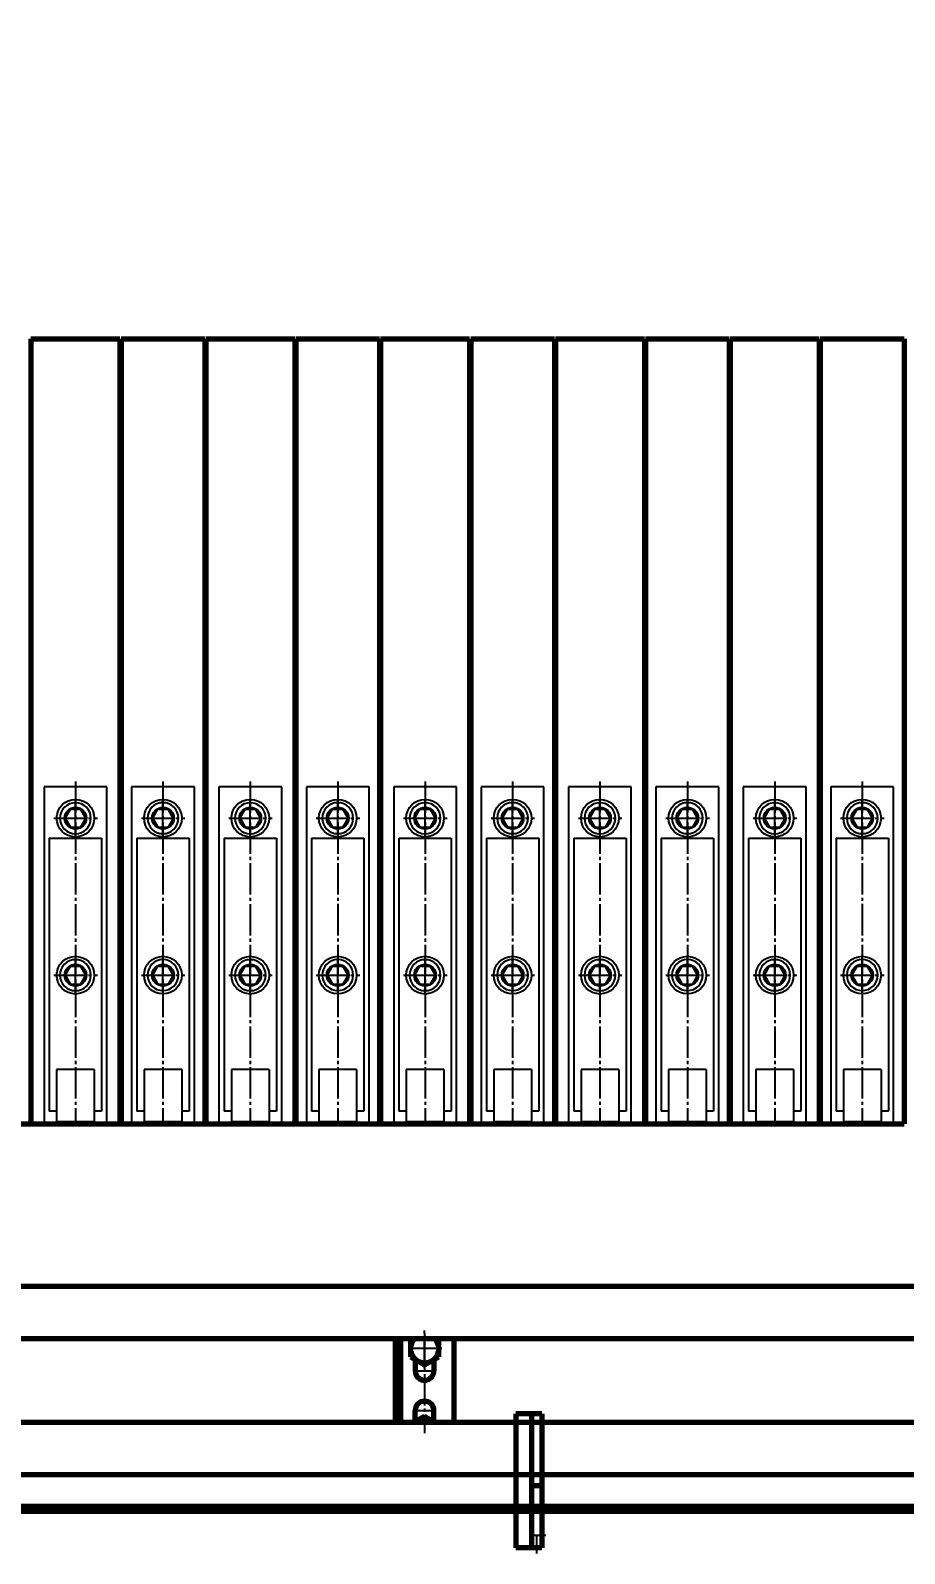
# Model space of a CAD drawing. Header units: millimetres. Extents: x -11880 to 11880, y -8400 to 8400.
# Drawn here: x -6921 to -6086, y 2566 to 4021 of the extents above; entities that cross this region are included whole.
import ezdxf

# ---------------------------------------------------------------- set-up
doc = ezdxf.new("R2010")
doc.units = ezdxf.units.MM
doc.linetypes.add('EB_DASH', pattern=[6, 3, -3])
doc.linetypes.add('EB_DASHDOT', pattern=[39, 30, -3, 3, -3])
for name, color, linetype, lineweight in [('CAXA0', 7, 'Continuous', 70), ('CAXA1', 1, 'EB_DASHDOT', 25), ('CAXA2', 6, 'EB_DASH', 25), ('CAXA4', 3, 'Continuous', 25)]:
    doc.layers.add(name, color=color, linetype=linetype, lineweight=lineweight)
doc.styles.add('标准', font='', dxfattribs={"width": 0.667})
doc.styles.get('标准').set_extended_font_data('FangSong_GB2312')
doc.dimstyles.new('标准', dxfattribs={"dimscale": 40, "dimtxt": 3.5, "dimasz": 3, "dimexe": 2, "dimexo": 0, "dimtad": 1, "dimdec": 1, "dimzin": 12, "dimdsep": 46, "dimtxsty": '标准', "dimcen": 0, "dimdle": 4, "dimaunit": 1, "dimazin": 2, "dimtfac": 1, "dimtdec": 3, "dimtmove": 0, "dimatfit": 3, "dimfxl": 1, "dimtolj": 1, "dimtzin": 0, "dimarcsym": 0})

# ---------------------------------------------------------------- blocks, each defined once
blk = doc.blocks.new('CAXBLOCK53', base_point=(-6445.3, 2639))
at = {"layer": 'CAXA0', "linetype": 'Continuous', "lineweight": 70}
for p, q in [((-6432.6, 2699.6), (-6457.6, 2699.6)), ((-6457.6, 2699.6), (-6457.6, 2571.6)), ((-6442.6, 2699.6), (-6442.6, 2571.6)), ((-6432.6, 2699.6), (-6432.6, 2571.6)), ((-6432.6, 2630.6), (-6442.6, 2630.6)), ((-6432.6, 2571.6), (-6457.6, 2571.6))]:
    blk.add_line(p, q, dxfattribs=at)
at = {"layer": 'CAXA1', "linetype": 'EB_DASHDOT', "lineweight": 25}
for p, q in [((-6445.3, 2608.6), (-6430.6, 2608.6)), ((-6444.7, 2583.6), (-6428.8, 2583.6))]:
    blk.add_line(p, q, dxfattribs=at)
at = {"layer": 'CAXA1', "color": 1, "linetype": 'EB_DASHDOT', "lineweight": 25}
blk.add_line((-6437.6, 2582.5), (-6437.6, 2566), dxfattribs=at)
blk = doc.blocks.new('CAXBLOCK145', base_point=(-6920.6, 3351.7))
at = {"layer": 'CAXA0', "linetype": 'Continuous', "lineweight": 70}
for p, q in [((-6920.6, 3726.7), (-6835.6, 3726.7)), ((-6920.6, 3726.7), (-6920.6, 2976.7)), ((-6835.6, 3726.7), (-6835.6, 2976.7)), ((-6920.6, 2976.7), (-6835.6, 2976.7))]:
    blk.add_line(p, q, dxfattribs=at)
at = {"layer": 'CAXA2', "color": 6, "linetype": 'EB_DASHDOT', "lineweight": 25}
for p, q in [((-6878.1, 3303.7), (-6878.1, 2976.7)), ((-6898.7, 3268.7), (-6857.1, 3268.7)), ((-6898.7, 3118.7), (-6857.1, 3118.7))]:
    blk.add_line(p, q, dxfattribs=at)
at = {"layer": 'CAXA2', "color": 6, "linetype": 'Continuous', "lineweight": 25}
for p, q in [((-6908.1, 3298.7), (-6908.1, 2976.7)), ((-6848.1, 3298.7), (-6908.1, 3298.7)), ((-6848.1, 2976.7), (-6848.1, 3298.7)), ((-6887.9, 3268.7), (-6883, 3277.2)), ((-6883, 3277.2), (-6873.2, 3277.2)), ((-6878.1, 3250.8), (-6878.1, 3286.5)), ((-6868.3, 3268.7), (-6873.2, 3277.2)), ((-6868.3, 3268.7), (-6873.2, 3277.2)), ((-6887.9, 3268.7), (-6883, 3260.2)), ((-6883, 3260.2), (-6873.2, 3260.2)), ((-6868.3, 3268.7), (-6873.2, 3260.2)), ((-6903.1, 3249.7), (-6903.1, 2988.7)), ((-6903.1, 3249.7), (-6853.1, 3249.7)), ((-6853.1, 3249.7), (-6853.1, 2988.7)), ((-6878.1, 3100.8), (-6878.1, 3136.5)), ((-6887.9, 3118.7), (-6883, 3127.2)), ((-6887.9, 3118.7), (-6883, 3110.2)), ((-6883, 3127.2), (-6873.2, 3127.2)), ((-6868.3, 3118.7), (-6873.2, 3127.2)), ((-6868.3, 3118.7), (-6873.2, 3127.2)), ((-6868.3, 3118.7), (-6873.2, 3110.2)), ((-6883, 3110.2), (-6873.2, 3110.2)), ((-6896.1, 3028.7), (-6896.1, 2978.7)), ((-6860.1, 3028.7), (-6896.1, 3028.7)), ((-6860.1, 3028.7), (-6860.1, 2978.7)), ((-6896.1, 2988.7), (-6903.1, 2988.7)), ((-6853.1, 2988.7), (-6860.1, 2988.7)), ((-6860.1, 2978.7), (-6896.1, 2978.7))]:
    blk.add_line(p, q, dxfattribs=at)
for centre, radius in [((-6878.1, 3268.7), 18), ((-6878.1, 3268.7), 10.5), ((-6878.1, 3268.7), 9.81), ((-6878.1, 3118.7), 18), ((-6878.1, 3118.7), 18), ((-6878.1, 3118.7), 10.5), ((-6878.1, 3118.7), 10.5), ((-6878.1, 3118.7), 9.81)]:
    blk.add_circle(centre, radius, dxfattribs=at)
for centre, start, end in [((-6878.1, 3268.7), 0, 180), ((-6878.1, 3268.7), 180, 0), ((-6878.1, 3118.7), 0, 180), ((-6878.1, 3118.7), 180, 0)]:
    blk.add_arc(centre, 14.8, start, end, dxfattribs=at)
blk = doc.blocks.new('CAXBLOCK148', base_point=(-6649.8, 3358.4))
at = {"layer": 'CAXA0', "linetype": 'Continuous', "lineweight": 70}
for p, q in [((-6834.6, 3726.7), (-6754.6, 3726.7)), ((-6834.6, 3726.7), (-6834.6, 2976.7)), ((-6754.6, 3726.7), (-6754.6, 2976.7)), ((-6834.6, 2976.7), (-6754.6, 2976.7))]:
    blk.add_line(p, q, dxfattribs=at)
at = {"layer": 'CAXA2', "color": 6, "linetype": 'EB_DASHDOT', "lineweight": 25}
for p, q in [((-6794.6, 3303.7), (-6794.6, 2976.7)), ((-6815.2, 3268.7), (-6773.6, 3268.7)), ((-6815.2, 3118.7), (-6773.6, 3118.7))]:
    blk.add_line(p, q, dxfattribs=at)
at = {"layer": 'CAXA2', "color": 6, "linetype": 'Continuous', "lineweight": 25}
for p, q in [((-6824.6, 3298.7), (-6824.6, 2976.7)), ((-6764.6, 3298.7), (-6824.6, 3298.7)), ((-6764.6, 2976.7), (-6764.6, 3298.7)), ((-6804.4, 3268.7), (-6799.5, 3277.2)), ((-6799.5, 3277.2), (-6789.7, 3277.2)), ((-6794.6, 3250.8), (-6794.6, 3286.5)), ((-6784.8, 3268.7), (-6789.7, 3277.2)), ((-6784.8, 3268.7), (-6789.7, 3277.2)), ((-6804.4, 3268.7), (-6799.5, 3260.2)), ((-6799.5, 3260.2), (-6789.7, 3260.2)), ((-6784.8, 3268.7), (-6789.7, 3260.2)), ((-6819.6, 3249.7), (-6819.6, 2988.7)), ((-6819.6, 3249.7), (-6769.6, 3249.7)), ((-6769.6, 3249.7), (-6769.6, 2988.7)), ((-6794.6, 3100.8), (-6794.6, 3136.5)), ((-6804.4, 3118.7), (-6799.5, 3127.2)), ((-6804.4, 3118.7), (-6799.5, 3110.2)), ((-6799.5, 3127.2), (-6789.7, 3127.2)), ((-6784.8, 3118.7), (-6789.7, 3127.2)), ((-6784.8, 3118.7), (-6789.7, 3127.2)), ((-6784.8, 3118.7), (-6789.7, 3110.2)), ((-6799.5, 3110.2), (-6789.7, 3110.2)), ((-6812.6, 3028.7), (-6812.6, 2978.7)), ((-6776.6, 3028.7), (-6812.6, 3028.7)), ((-6776.6, 3028.7), (-6776.6, 2978.7)), ((-6812.6, 2988.7), (-6819.6, 2988.7)), ((-6769.6, 2988.7), (-6776.6, 2988.7)), ((-6776.6, 2978.7), (-6812.6, 2978.7))]:
    blk.add_line(p, q, dxfattribs=at)
for centre, radius in [((-6794.6, 3268.7), 18), ((-6794.6, 3268.7), 10.5), ((-6794.6, 3268.7), 9.81), ((-6794.6, 3118.7), 18), ((-6794.6, 3118.7), 18), ((-6794.6, 3118.7), 10.5), ((-6794.6, 3118.7), 10.5), ((-6794.6, 3118.7), 9.81)]:
    blk.add_circle(centre, radius, dxfattribs=at)
for centre, start, end in [((-6794.6, 3268.7), 0, 180), ((-6794.6, 3268.7), 180, 0), ((-6794.6, 3118.7), 0, 180), ((-6794.6, 3118.7), 180, 0)]:
    blk.add_arc(centre, 14.8, start, end, dxfattribs=at)
blk = doc.blocks.new('CAXBLOCK149', base_point=(-6753.6, 3351.7))
at = {"layer": 'CAXA0', "linetype": 'Continuous', "lineweight": 70}
for p, q in [((-6753.6, 3726.7), (-6668.6, 3726.7)), ((-6753.6, 3726.7), (-6753.6, 2976.7)), ((-6668.6, 3726.7), (-6668.6, 2976.7)), ((-6753.6, 2976.7), (-6668.6, 2976.7))]:
    blk.add_line(p, q, dxfattribs=at)
at = {"layer": 'CAXA2', "color": 6, "linetype": 'EB_DASHDOT', "lineweight": 25}
for p, q in [((-6711.1, 3303.7), (-6711.1, 2976.7)), ((-6731.7, 3268.7), (-6690.1, 3268.7)), ((-6731.7, 3118.7), (-6690.1, 3118.7))]:
    blk.add_line(p, q, dxfattribs=at)
at = {"layer": 'CAXA2', "color": 6, "linetype": 'Continuous', "lineweight": 25}
for p, q in [((-6741.1, 3298.7), (-6741.1, 2976.7)), ((-6681.1, 3298.7), (-6741.1, 3298.7)), ((-6681.1, 2976.7), (-6681.1, 3298.7)), ((-6720.9, 3268.7), (-6716, 3277.2)), ((-6716, 3277.2), (-6706.2, 3277.2)), ((-6711.1, 3250.8), (-6711.1, 3286.5)), ((-6701.3, 3268.7), (-6706.2, 3277.2)), ((-6701.3, 3268.7), (-6706.2, 3277.2)), ((-6720.9, 3268.7), (-6716, 3260.2)), ((-6716, 3260.2), (-6706.2, 3260.2)), ((-6701.3, 3268.7), (-6706.2, 3260.2)), ((-6736.1, 3249.7), (-6736.1, 2988.7)), ((-6736.1, 3249.7), (-6686.1, 3249.7)), ((-6686.1, 3249.7), (-6686.1, 2988.7)), ((-6711.1, 3100.8), (-6711.1, 3136.5)), ((-6720.9, 3118.7), (-6716, 3127.2)), ((-6720.9, 3118.7), (-6716, 3110.2)), ((-6716, 3127.2), (-6706.2, 3127.2)), ((-6701.3, 3118.7), (-6706.2, 3127.2)), ((-6701.3, 3118.7), (-6706.2, 3127.2)), ((-6701.3, 3118.7), (-6706.2, 3110.2)), ((-6716, 3110.2), (-6706.2, 3110.2)), ((-6729.1, 3028.7), (-6729.1, 2978.7)), ((-6693.1, 3028.7), (-6729.1, 3028.7)), ((-6693.1, 3028.7), (-6693.1, 2978.7)), ((-6729.1, 2988.7), (-6736.1, 2988.7)), ((-6686.1, 2988.7), (-6693.1, 2988.7)), ((-6693.1, 2978.7), (-6729.1, 2978.7))]:
    blk.add_line(p, q, dxfattribs=at)
for centre, radius in [((-6711.1, 3268.7), 18), ((-6711.1, 3268.7), 10.5), ((-6711.1, 3268.7), 9.81), ((-6711.1, 3118.7), 18), ((-6711.1, 3118.7), 18), ((-6711.1, 3118.7), 10.5), ((-6711.1, 3118.7), 10.5), ((-6711.1, 3118.7), 9.81)]:
    blk.add_circle(centre, radius, dxfattribs=at)
for centre, start, end in [((-6711.1, 3268.7), 0, 180), ((-6711.1, 3268.7), 180, 0), ((-6711.1, 3118.7), 0, 180), ((-6711.1, 3118.7), 180, 0)]:
    blk.add_arc(centre, 14.8, start, end, dxfattribs=at)
blk = doc.blocks.new('CAXBLOCK223', base_point=(-6315.8, 3358.4))
at = {"layer": 'CAXA0', "linetype": 'Continuous', "lineweight": 70}
for p, q in [((-6500.6, 3726.7), (-6420.6, 3726.7)), ((-6500.6, 3726.7), (-6500.6, 2976.7)), ((-6420.6, 3726.7), (-6420.6, 2976.7)), ((-6500.6, 2976.7), (-6420.6, 2976.7))]:
    blk.add_line(p, q, dxfattribs=at)
at = {"layer": 'CAXA2', "color": 6, "linetype": 'EB_DASHDOT', "lineweight": 25}
for p, q in [((-6460.6, 3303.7), (-6460.6, 2976.7)), ((-6481.2, 3268.7), (-6439.6, 3268.7)), ((-6481.2, 3118.7), (-6439.6, 3118.7))]:
    blk.add_line(p, q, dxfattribs=at)
at = {"layer": 'CAXA2', "color": 6, "linetype": 'Continuous', "lineweight": 25}
for p, q in [((-6490.6, 3298.7), (-6490.6, 2976.7)), ((-6430.6, 3298.7), (-6490.6, 3298.7)), ((-6430.6, 2976.7), (-6430.6, 3298.7)), ((-6470.4, 3268.7), (-6465.5, 3277.2)), ((-6465.5, 3277.2), (-6455.7, 3277.2)), ((-6460.6, 3250.8), (-6460.6, 3286.5)), ((-6450.8, 3268.7), (-6455.7, 3277.2)), ((-6450.8, 3268.7), (-6455.7, 3277.2)), ((-6470.4, 3268.7), (-6465.5, 3260.2)), ((-6465.5, 3260.2), (-6455.7, 3260.2)), ((-6450.8, 3268.7), (-6455.7, 3260.2)), ((-6485.6, 3249.7), (-6485.6, 2988.7)), ((-6485.6, 3249.7), (-6435.6, 3249.7)), ((-6435.6, 3249.7), (-6435.6, 2988.7)), ((-6460.6, 3100.8), (-6460.6, 3136.5)), ((-6470.4, 3118.7), (-6465.5, 3127.2)), ((-6470.4, 3118.7), (-6465.5, 3110.2)), ((-6465.5, 3127.2), (-6455.7, 3127.2)), ((-6450.8, 3118.7), (-6455.7, 3127.2)), ((-6450.8, 3118.7), (-6455.7, 3127.2)), ((-6450.8, 3118.7), (-6455.7, 3110.2)), ((-6465.5, 3110.2), (-6455.7, 3110.2)), ((-6478.6, 3028.7), (-6478.6, 2978.7)), ((-6442.6, 3028.7), (-6478.6, 3028.7)), ((-6442.6, 3028.7), (-6442.6, 2978.7)), ((-6478.6, 2988.7), (-6485.6, 2988.7)), ((-6435.6, 2988.7), (-6442.6, 2988.7)), ((-6442.6, 2978.7), (-6478.6, 2978.7))]:
    blk.add_line(p, q, dxfattribs=at)
for centre, radius in [((-6460.6, 3268.7), 18), ((-6460.6, 3268.7), 10.5), ((-6460.6, 3268.7), 9.81), ((-6460.6, 3118.7), 18), ((-6460.6, 3118.7), 18), ((-6460.6, 3118.7), 10.5), ((-6460.6, 3118.7), 10.5), ((-6460.6, 3118.7), 9.81)]:
    blk.add_circle(centre, radius, dxfattribs=at)
for centre, start, end in [((-6460.6, 3268.7), 0, 180), ((-6460.6, 3268.7), 180, 0), ((-6460.6, 3118.7), 0, 180), ((-6460.6, 3118.7), 180, 0)]:
    blk.add_arc(centre, 14.8, start, end, dxfattribs=at)
blk = doc.blocks.new('CAXBLOCK224', base_point=(-6419.6, 3351.7))
at = {"layer": 'CAXA0', "linetype": 'Continuous', "lineweight": 70}
for p, q in [((-6419.6, 3726.7), (-6334.6, 3726.7)), ((-6419.6, 3726.7), (-6419.6, 2976.7)), ((-6334.6, 3726.7), (-6334.6, 2976.7)), ((-6419.6, 2976.7), (-6334.6, 2976.7))]:
    blk.add_line(p, q, dxfattribs=at)
at = {"layer": 'CAXA2', "color": 6, "linetype": 'EB_DASHDOT', "lineweight": 25}
for p, q in [((-6377.1, 3303.7), (-6377.1, 2976.7)), ((-6397.7, 3268.7), (-6356.1, 3268.7)), ((-6397.7, 3118.7), (-6356.1, 3118.7))]:
    blk.add_line(p, q, dxfattribs=at)
at = {"layer": 'CAXA2', "color": 6, "linetype": 'Continuous', "lineweight": 25}
for p, q in [((-6407.1, 3298.7), (-6407.1, 2976.7)), ((-6347.1, 3298.7), (-6407.1, 3298.7)), ((-6347.1, 2976.7), (-6347.1, 3298.7)), ((-6386.9, 3268.7), (-6382, 3277.2)), ((-6382, 3277.2), (-6372.2, 3277.2)), ((-6377.1, 3250.8), (-6377.1, 3286.5)), ((-6367.3, 3268.7), (-6372.2, 3277.2)), ((-6367.3, 3268.7), (-6372.2, 3277.2)), ((-6386.9, 3268.7), (-6382, 3260.2)), ((-6382, 3260.2), (-6372.2, 3260.2)), ((-6367.3, 3268.7), (-6372.2, 3260.2)), ((-6402.1, 3249.7), (-6402.1, 2988.7)), ((-6402.1, 3249.7), (-6352.1, 3249.7)), ((-6352.1, 3249.7), (-6352.1, 2988.7)), ((-6377.1, 3100.8), (-6377.1, 3136.5)), ((-6386.9, 3118.7), (-6382, 3127.2)), ((-6386.9, 3118.7), (-6382, 3110.2)), ((-6382, 3127.2), (-6372.2, 3127.2)), ((-6367.3, 3118.7), (-6372.2, 3127.2)), ((-6367.3, 3118.7), (-6372.2, 3127.2)), ((-6367.3, 3118.7), (-6372.2, 3110.2)), ((-6382, 3110.2), (-6372.2, 3110.2)), ((-6395.1, 3028.7), (-6395.1, 2978.7)), ((-6359.1, 3028.7), (-6395.1, 3028.7)), ((-6359.1, 3028.7), (-6359.1, 2978.7)), ((-6395.1, 2988.7), (-6402.1, 2988.7)), ((-6352.1, 2988.7), (-6359.1, 2988.7)), ((-6359.1, 2978.7), (-6395.1, 2978.7))]:
    blk.add_line(p, q, dxfattribs=at)
for centre, radius in [((-6377.1, 3268.7), 18), ((-6377.1, 3268.7), 10.5), ((-6377.1, 3268.7), 9.81), ((-6377.1, 3118.7), 18), ((-6377.1, 3118.7), 18), ((-6377.1, 3118.7), 10.5), ((-6377.1, 3118.7), 10.5), ((-6377.1, 3118.7), 9.81)]:
    blk.add_circle(centre, radius, dxfattribs=at)
for centre, start, end in [((-6377.1, 3268.7), 0, 180), ((-6377.1, 3268.7), 180, 0), ((-6377.1, 3118.7), 0, 180), ((-6377.1, 3118.7), 180, 0)]:
    blk.add_arc(centre, 14.8, start, end, dxfattribs=at)
blk = doc.blocks.new('CAXBLOCK225', base_point=(-6148.8, 3358.4))
at = {"layer": 'CAXA0', "linetype": 'Continuous', "lineweight": 70}
for p, q in [((-6333.6, 3726.7), (-6253.6, 3726.7)), ((-6333.6, 3726.7), (-6333.6, 2976.7)), ((-6253.6, 3726.7), (-6253.6, 2976.7)), ((-6333.6, 2976.7), (-6253.6, 2976.7))]:
    blk.add_line(p, q, dxfattribs=at)
at = {"layer": 'CAXA2', "color": 6, "linetype": 'EB_DASHDOT', "lineweight": 25}
for p, q in [((-6293.6, 3303.7), (-6293.6, 2976.7)), ((-6314.2, 3268.7), (-6272.6, 3268.7)), ((-6314.2, 3118.7), (-6272.6, 3118.7))]:
    blk.add_line(p, q, dxfattribs=at)
at = {"layer": 'CAXA2', "color": 6, "linetype": 'Continuous', "lineweight": 25}
for p, q in [((-6323.6, 3298.7), (-6323.6, 2976.7)), ((-6263.6, 3298.7), (-6323.6, 3298.7)), ((-6263.6, 2976.7), (-6263.6, 3298.7)), ((-6303.4, 3268.7), (-6298.5, 3277.2)), ((-6298.5, 3277.2), (-6288.7, 3277.2)), ((-6293.6, 3250.8), (-6293.6, 3286.5)), ((-6283.8, 3268.7), (-6288.7, 3277.2)), ((-6283.8, 3268.7), (-6288.7, 3277.2)), ((-6303.4, 3268.7), (-6298.5, 3260.2)), ((-6298.5, 3260.2), (-6288.7, 3260.2)), ((-6283.8, 3268.7), (-6288.7, 3260.2)), ((-6318.6, 3249.7), (-6318.6, 2988.7)), ((-6318.6, 3249.7), (-6268.6, 3249.7)), ((-6268.6, 3249.7), (-6268.6, 2988.7)), ((-6293.6, 3100.8), (-6293.6, 3136.5)), ((-6303.4, 3118.7), (-6298.5, 3127.2)), ((-6303.4, 3118.7), (-6298.5, 3110.2)), ((-6298.5, 3127.2), (-6288.7, 3127.2)), ((-6283.8, 3118.7), (-6288.7, 3127.2)), ((-6283.8, 3118.7), (-6288.7, 3127.2)), ((-6283.8, 3118.7), (-6288.7, 3110.2)), ((-6298.5, 3110.2), (-6288.7, 3110.2)), ((-6311.6, 3028.7), (-6311.6, 2978.7)), ((-6275.6, 3028.7), (-6311.6, 3028.7)), ((-6275.6, 3028.7), (-6275.6, 2978.7)), ((-6311.6, 2988.7), (-6318.6, 2988.7)), ((-6268.6, 2988.7), (-6275.6, 2988.7)), ((-6275.6, 2978.7), (-6311.6, 2978.7))]:
    blk.add_line(p, q, dxfattribs=at)
for centre, radius in [((-6293.6, 3268.7), 18), ((-6293.6, 3268.7), 10.5), ((-6293.6, 3268.7), 9.81), ((-6293.6, 3118.7), 18), ((-6293.6, 3118.7), 18), ((-6293.6, 3118.7), 10.5), ((-6293.6, 3118.7), 10.5), ((-6293.6, 3118.7), 9.81)]:
    blk.add_circle(centre, radius, dxfattribs=at)
for centre, start, end in [((-6293.6, 3268.7), 0, 180), ((-6293.6, 3268.7), 180, 0), ((-6293.6, 3118.7), 0, 180), ((-6293.6, 3118.7), 180, 0)]:
    blk.add_arc(centre, 14.8, start, end, dxfattribs=at)
blk = doc.blocks.new('CAXBLOCK226', base_point=(-6252.6, 3351.7))
at = {"layer": 'CAXA0', "linetype": 'Continuous', "lineweight": 70}
for p, q in [((-6252.6, 3726.7), (-6167.6, 3726.7)), ((-6252.6, 3726.7), (-6252.6, 2976.7)), ((-6167.6, 3726.7), (-6167.6, 2976.7)), ((-6252.6, 2976.7), (-6167.6, 2976.7))]:
    blk.add_line(p, q, dxfattribs=at)
at = {"layer": 'CAXA2', "color": 6, "linetype": 'EB_DASHDOT', "lineweight": 25}
for p, q in [((-6210.1, 3303.7), (-6210.1, 2976.7)), ((-6230.7, 3268.7), (-6189.1, 3268.7)), ((-6230.7, 3118.7), (-6189.1, 3118.7))]:
    blk.add_line(p, q, dxfattribs=at)
at = {"layer": 'CAXA2', "color": 6, "linetype": 'Continuous', "lineweight": 25}
for p, q in [((-6240.1, 3298.7), (-6240.1, 2976.7)), ((-6180.1, 3298.7), (-6240.1, 3298.7)), ((-6180.1, 2976.7), (-6180.1, 3298.7)), ((-6219.9, 3268.7), (-6215, 3277.2)), ((-6215, 3277.2), (-6205.2, 3277.2)), ((-6210.1, 3250.8), (-6210.1, 3286.5)), ((-6200.3, 3268.7), (-6205.2, 3277.2)), ((-6200.3, 3268.7), (-6205.2, 3277.2)), ((-6219.9, 3268.7), (-6215, 3260.2)), ((-6215, 3260.2), (-6205.2, 3260.2)), ((-6200.3, 3268.7), (-6205.2, 3260.2)), ((-6235.1, 3249.7), (-6235.1, 2988.7)), ((-6235.1, 3249.7), (-6185.1, 3249.7)), ((-6185.1, 3249.7), (-6185.1, 2988.7)), ((-6210.1, 3100.8), (-6210.1, 3136.5)), ((-6219.9, 3118.7), (-6215, 3127.2)), ((-6219.9, 3118.7), (-6215, 3110.2)), ((-6215, 3127.2), (-6205.2, 3127.2)), ((-6200.3, 3118.7), (-6205.2, 3127.2)), ((-6200.3, 3118.7), (-6205.2, 3127.2)), ((-6200.3, 3118.7), (-6205.2, 3110.2)), ((-6215, 3110.2), (-6205.2, 3110.2)), ((-6228.1, 3028.7), (-6228.1, 2978.7)), ((-6192.1, 3028.7), (-6228.1, 3028.7)), ((-6192.1, 3028.7), (-6192.1, 2978.7)), ((-6228.1, 2988.7), (-6235.1, 2988.7)), ((-6185.1, 2988.7), (-6192.1, 2988.7)), ((-6192.1, 2978.7), (-6228.1, 2978.7))]:
    blk.add_line(p, q, dxfattribs=at)
for centre, radius in [((-6210.1, 3268.7), 18), ((-6210.1, 3268.7), 10.5), ((-6210.1, 3268.7), 9.81), ((-6210.1, 3118.7), 18), ((-6210.1, 3118.7), 18), ((-6210.1, 3118.7), 10.5), ((-6210.1, 3118.7), 10.5), ((-6210.1, 3118.7), 9.81)]:
    blk.add_circle(centre, radius, dxfattribs=at)
for centre, start, end in [((-6210.1, 3268.7), 0, 180), ((-6210.1, 3268.7), 180, 0), ((-6210.1, 3118.7), 0, 180), ((-6210.1, 3118.7), 180, 0)]:
    blk.add_arc(centre, 14.8, start, end, dxfattribs=at)
blk = doc.blocks.new('CAXBLOCK227', base_point=(-5981.8, 3358.4))
at = {"layer": 'CAXA0', "linetype": 'Continuous', "lineweight": 70}
for p, q in [((-6166.6, 3726.7), (-6086.6, 3726.7)), ((-6166.6, 3726.7), (-6166.6, 2976.7)), ((-6086.6, 3726.7), (-6086.6, 2976.7)), ((-6166.6, 2976.7), (-6086.6, 2976.7))]:
    blk.add_line(p, q, dxfattribs=at)
at = {"layer": 'CAXA2', "color": 6, "linetype": 'EB_DASHDOT', "lineweight": 25}
for p, q in [((-6126.6, 3303.7), (-6126.6, 2976.7)), ((-6147.2, 3268.7), (-6105.6, 3268.7)), ((-6147.2, 3118.7), (-6105.6, 3118.7))]:
    blk.add_line(p, q, dxfattribs=at)
at = {"layer": 'CAXA2', "color": 6, "linetype": 'Continuous', "lineweight": 25}
for p, q in [((-6156.6, 3298.7), (-6156.6, 2976.7)), ((-6096.6, 3298.7), (-6156.6, 3298.7)), ((-6096.6, 2976.7), (-6096.6, 3298.7)), ((-6136.4, 3268.7), (-6131.5, 3277.2)), ((-6131.5, 3277.2), (-6121.7, 3277.2)), ((-6126.6, 3250.8), (-6126.6, 3286.5)), ((-6116.8, 3268.7), (-6121.7, 3277.2)), ((-6116.8, 3268.7), (-6121.7, 3277.2)), ((-6136.4, 3268.7), (-6131.5, 3260.2)), ((-6131.5, 3260.2), (-6121.7, 3260.2)), ((-6116.8, 3268.7), (-6121.7, 3260.2)), ((-6151.6, 3249.7), (-6151.6, 2988.7)), ((-6151.6, 3249.7), (-6101.6, 3249.7)), ((-6101.6, 3249.7), (-6101.6, 2988.7)), ((-6126.6, 3100.8), (-6126.6, 3136.5)), ((-6136.4, 3118.7), (-6131.5, 3127.2)), ((-6136.4, 3118.7), (-6131.5, 3110.2)), ((-6131.5, 3127.2), (-6121.7, 3127.2)), ((-6116.8, 3118.7), (-6121.7, 3127.2)), ((-6116.8, 3118.7), (-6121.7, 3127.2)), ((-6116.8, 3118.7), (-6121.7, 3110.2)), ((-6131.5, 3110.2), (-6121.7, 3110.2)), ((-6144.6, 3028.7), (-6144.6, 2978.7)), ((-6108.6, 3028.7), (-6144.6, 3028.7)), ((-6108.6, 3028.7), (-6108.6, 2978.7)), ((-6144.6, 2988.7), (-6151.6, 2988.7)), ((-6101.6, 2988.7), (-6108.6, 2988.7)), ((-6108.6, 2978.7), (-6144.6, 2978.7))]:
    blk.add_line(p, q, dxfattribs=at)
for centre, radius in [((-6126.6, 3268.7), 18), ((-6126.6, 3268.7), 10.5), ((-6126.6, 3268.7), 9.81), ((-6126.6, 3118.7), 18), ((-6126.6, 3118.7), 18), ((-6126.6, 3118.7), 10.5), ((-6126.6, 3118.7), 10.5), ((-6126.6, 3118.7), 9.81)]:
    blk.add_circle(centre, radius, dxfattribs=at)
for centre, start, end in [((-6126.6, 3268.7), 0, 180), ((-6126.6, 3268.7), 180, 0), ((-6126.6, 3118.7), 0, 180), ((-6126.6, 3118.7), 180, 0)]:
    blk.add_arc(centre, 14.8, start, end, dxfattribs=at)
blk = doc.blocks.new('CAXBLOCK240', base_point=(-6482.8, 3358.4))
at = {"layer": 'CAXA0', "linetype": 'Continuous', "lineweight": 70}
for p, q in [((-6667.6, 3726.7), (-6587.6, 3726.7)), ((-6667.6, 3726.7), (-6667.6, 2976.7)), ((-6587.6, 3726.7), (-6587.6, 2976.7)), ((-6667.6, 2976.7), (-6587.6, 2976.7))]:
    blk.add_line(p, q, dxfattribs=at)
at = {"layer": 'CAXA2', "color": 6, "linetype": 'EB_DASHDOT', "lineweight": 25}
for p, q in [((-6627.6, 3303.7), (-6627.6, 2976.7)), ((-6648.2, 3268.7), (-6606.6, 3268.7)), ((-6648.2, 3118.7), (-6606.6, 3118.7))]:
    blk.add_line(p, q, dxfattribs=at)
at = {"layer": 'CAXA2', "color": 6, "linetype": 'Continuous', "lineweight": 25}
for p, q in [((-6657.6, 3298.7), (-6657.6, 2976.7)), ((-6597.6, 3298.7), (-6657.6, 3298.7)), ((-6597.6, 2976.7), (-6597.6, 3298.7)), ((-6637.4, 3268.7), (-6632.5, 3277.2)), ((-6632.5, 3277.2), (-6622.7, 3277.2)), ((-6627.6, 3250.8), (-6627.6, 3286.5)), ((-6617.8, 3268.7), (-6622.7, 3277.2)), ((-6617.8, 3268.7), (-6622.7, 3277.2)), ((-6637.4, 3268.7), (-6632.5, 3260.2)), ((-6632.5, 3260.2), (-6622.7, 3260.2)), ((-6617.8, 3268.7), (-6622.7, 3260.2)), ((-6652.6, 3249.7), (-6652.6, 2988.7)), ((-6652.6, 3249.7), (-6602.6, 3249.7)), ((-6602.6, 3249.7), (-6602.6, 2988.7)), ((-6627.6, 3100.8), (-6627.6, 3136.5)), ((-6637.4, 3118.7), (-6632.5, 3127.2)), ((-6637.4, 3118.7), (-6632.5, 3110.2)), ((-6632.5, 3127.2), (-6622.7, 3127.2)), ((-6617.8, 3118.7), (-6622.7, 3127.2)), ((-6617.8, 3118.7), (-6622.7, 3127.2)), ((-6617.8, 3118.7), (-6622.7, 3110.2)), ((-6632.5, 3110.2), (-6622.7, 3110.2)), ((-6645.6, 3028.7), (-6645.6, 2978.7)), ((-6609.6, 3028.7), (-6645.6, 3028.7)), ((-6609.6, 3028.7), (-6609.6, 2978.7)), ((-6645.6, 2988.7), (-6652.6, 2988.7)), ((-6602.6, 2988.7), (-6609.6, 2988.7)), ((-6609.6, 2978.7), (-6645.6, 2978.7))]:
    blk.add_line(p, q, dxfattribs=at)
for centre, radius in [((-6627.6, 3268.7), 18), ((-6627.6, 3268.7), 10.5), ((-6627.6, 3268.7), 9.81), ((-6627.6, 3118.7), 18), ((-6627.6, 3118.7), 18), ((-6627.6, 3118.7), 10.5), ((-6627.6, 3118.7), 10.5), ((-6627.6, 3118.7), 9.81)]:
    blk.add_circle(centre, radius, dxfattribs=at)
for centre, start, end in [((-6627.6, 3268.7), 0, 180), ((-6627.6, 3268.7), 180, 0), ((-6627.6, 3118.7), 0, 180), ((-6627.6, 3118.7), 180, 0)]:
    blk.add_arc(centre, 14.8, start, end, dxfattribs=at)
blk = doc.blocks.new('CAXBLOCK241', base_point=(-6586.6, 3351.7))
at = {"layer": 'CAXA0', "linetype": 'Continuous', "lineweight": 70}
for p, q in [((-6586.6, 3726.7), (-6501.6, 3726.7)), ((-6586.6, 3726.7), (-6586.6, 2976.7)), ((-6501.6, 3726.7), (-6501.6, 2976.7)), ((-6586.6, 2976.7), (-6501.6, 2976.7))]:
    blk.add_line(p, q, dxfattribs=at)
at = {"layer": 'CAXA2', "color": 6, "linetype": 'EB_DASHDOT', "lineweight": 25}
for p, q in [((-6544.1, 3303.7), (-6544.1, 2976.7)), ((-6564.7, 3268.7), (-6523.1, 3268.7)), ((-6564.7, 3118.7), (-6523.1, 3118.7))]:
    blk.add_line(p, q, dxfattribs=at)
at = {"layer": 'CAXA2', "color": 6, "linetype": 'Continuous', "lineweight": 25}
for p, q in [((-6574.1, 3298.7), (-6574.1, 2976.7)), ((-6514.1, 3298.7), (-6574.1, 3298.7)), ((-6514.1, 2976.7), (-6514.1, 3298.7)), ((-6553.9, 3268.7), (-6549, 3277.2)), ((-6549, 3277.2), (-6539.2, 3277.2)), ((-6544.1, 3250.8), (-6544.1, 3286.5)), ((-6534.3, 3268.7), (-6539.2, 3277.2)), ((-6534.3, 3268.7), (-6539.2, 3277.2)), ((-6553.9, 3268.7), (-6549, 3260.2)), ((-6549, 3260.2), (-6539.2, 3260.2)), ((-6534.3, 3268.7), (-6539.2, 3260.2)), ((-6569.1, 3249.7), (-6569.1, 2988.7)), ((-6569.1, 3249.7), (-6519.1, 3249.7)), ((-6519.1, 3249.7), (-6519.1, 2988.7)), ((-6544.1, 3100.8), (-6544.1, 3136.5)), ((-6553.9, 3118.7), (-6549, 3127.2)), ((-6553.9, 3118.7), (-6549, 3110.2)), ((-6549, 3127.2), (-6539.2, 3127.2)), ((-6534.3, 3118.7), (-6539.2, 3127.2)), ((-6534.3, 3118.7), (-6539.2, 3127.2)), ((-6534.3, 3118.7), (-6539.2, 3110.2)), ((-6549, 3110.2), (-6539.2, 3110.2)), ((-6562.1, 3028.7), (-6562.1, 2978.7)), ((-6526.1, 3028.7), (-6562.1, 3028.7)), ((-6526.1, 3028.7), (-6526.1, 2978.7)), ((-6562.1, 2988.7), (-6569.1, 2988.7)), ((-6519.1, 2988.7), (-6526.1, 2988.7)), ((-6526.1, 2978.7), (-6562.1, 2978.7))]:
    blk.add_line(p, q, dxfattribs=at)
for centre, radius in [((-6544.1, 3268.7), 18), ((-6544.1, 3268.7), 10.5), ((-6544.1, 3268.7), 9.81), ((-6544.1, 3118.7), 18), ((-6544.1, 3118.7), 18), ((-6544.1, 3118.7), 10.5), ((-6544.1, 3118.7), 10.5), ((-6544.1, 3118.7), 9.81)]:
    blk.add_circle(centre, radius, dxfattribs=at)
for centre, start, end in [((-6544.1, 3268.7), 0, 180), ((-6544.1, 3268.7), 180, 0), ((-6544.1, 3118.7), 0, 180), ((-6544.1, 3118.7), 180, 0)]:
    blk.add_arc(centre, 14.8, start, end, dxfattribs=at)
blk = doc.blocks.new('*D446')
at = {"layer": 'CAXA4', "linetype": 'Continuous', "lineweight": 25}
for points in [[(-9267.6, 4804.4), (-9147.6, 4819.4), (-9147.6, 4789.4)], [(2772.4, 4804.4), (2652.4, 4819.4), (2652.4, 4789.4)]]:
    blk.add_hatch(color=0, dxfattribs=at).paths.add_polyline_path(points, flags=0)
at = {"layer": 'CAXA4', "color": 0, "linetype": 'Continuous', "lineweight": 25}
for p, q in [((-9267.6, 3016.7), (-9267.6, 4884.4)), ((2772.4, 3286.7), (2772.4, 4884.4)), ((2772.4, 4804.4), (-9267.6, 4804.4))]:
    blk.add_line(p, q, dxfattribs=at)
at = {"layer": 'CAXA4', "color": 0, "linetype": 'Continuous', "lineweight": 25, "insert": (-3435.5, 5021.2), "char_height": 140, "attachment_point": 1, "style": '标准'}
blk.add_mtext('\\fFangSong_GB2312|b0|i0|p34;12040', dxfattribs=at)

msp = doc.modelspace()

# ---------------------------------------------------------------- linework, layer by layer
at = {"layer": 'CAXA0', "linetype": 'Continuous', "lineweight": 70}
for p, q in [((-6835.62, 3726.67), (-6835.62, 2976.67)), ((-6834.62, 3726.67), (-6834.62, 2976.67)), ((-6753.62, 3726.67), (-6753.62, 2976.67)), ((-6668.62, 3726.67), (-6668.62, 2976.67)), ((-6667.62, 3726.67), (-6667.62, 2976.67)), ((-6667.62, 3726.67), (-6667.62, 2976.67)), ((-6501.62, 3726.67), (-6501.62, 2976.67)), ((-6501.62, 3726.67), (-6501.62, 2976.67)), ((-6500.62, 3726.67), (-6500.62, 2976.67)), ((-6334.62, 3726.67), (-6334.62, 2976.67)), ((-6333.62, 3726.67), (-6333.62, 2976.67)), ((-6167.62, 3726.67), (-6167.62, 2976.67)), ((-6166.62, 3726.67), (-6166.62, 2976.67)), ((-8782.62, 2821.63), (-6100.72, 2821.63)), ((-6100.72, 2821.63), (666.24, 2821.63)), ((-8782.62, 2771.63), (-6100.72, 2771.63)), ((-6100.72, 2771.63), (675.44, 2771.63)), ((-8782.62, 2691.63), (-6100.72, 2691.63)), ((-6100.72, 2691.63), (701.3, 2691.63)), ((-8782.62, 2641.63), (-6100.72, 2641.63)), ((-6100.72, 2641.63), (718.14, 2641.63))]:
    msp.add_line(p, q, dxfattribs=at)
at = {"layer": 'CAXA0'}
for p, q in [((-9267.62, 2976.67), (-6100.72, 2976.67)), ((-6554.63, 2771.63), (-6558.12, 2769.62)), ((-6558.12, 2769.62), (-6558.12, 2754.03)), ((-6531.12, 2769.62), (-6534.6, 2771.63)), ((-6531.12, 2754.03), (-6531.12, 2769.62)), ((-6558.12, 2754.03), (-6544.62, 2746.24)), ((-6544.62, 2746.24), (-6531.12, 2754.03)), ((-6544.62, 2697.03), (-6553.96, 2691.63)), ((-6535.27, 2691.63), (-6544.62, 2697.03))]:
    msp.add_line(p, q, dxfattribs=at)
at = {"layer": 'CAXA0', "color": 7, "linetype": 'Continuous', "lineweight": 70}
for p, q in [((-6572.62, 2771.63), (-6572.62, 2691.63)), ((-6567.62, 2771.63), (-6567.62, 2691.63)), ((-6516.62, 2771.63), (-6516.62, 2691.63)), ((-6553.62, 2751.76), (-6553.62, 2740.63)), ((-6535.62, 2751.76), (-6535.62, 2740.63)), ((-6572.62, 2748.63), (-6567.62, 2748.63)), ((-6553.62, 2691.63), (-6553.62, 2702.63)), ((-6535.62, 2691.63), (-6535.62, 2702.63))]:
    msp.add_line(p, q, dxfattribs=at)
at = {"layer": 'CAXA0', "color": 3, "linetype": 'Continuous', "lineweight": 70}
for p, q in [((517.38, 2611.12), (-8561.61, 2611.12)), ((517.38, 2606.12), (-8561.61, 2606.12))]:
    msp.add_line(p, q, dxfattribs=at)
at = {"layer": 'CAXA0'}
for centre, start, end in [((-6544.62, 2761.82), 133.40265, 46.59735), ((-6544.62, 2681.44), 49.02, 130.98)]:
    msp.add_arc(centre, 13.5, start, end, dxfattribs=at)
at = {"layer": 'CAXA0', "color": 7, "linetype": 'Continuous', "lineweight": 70}
for centre, start, end in [((-6544.62, 2740.63), 180, 0), ((-6544.62, 2702.63), 0, 180)]:
    msp.add_arc(centre, 9, start, end, dxfattribs=at)
at = {"layer": 'CAXA1', "linetype": 'EB_DASHDOT', "lineweight": 25}
for p, q in [((-6544.62, 2743.24), (-6544.62, 2780.41)), ((-6528.12, 2761.82), (-6561.12, 2761.82))]:
    msp.add_line(p, q, dxfattribs=at)
at = {"layer": 'CAXA1', "color": 1, "linetype": 'EB_DASHDOT', "lineweight": 25}
for p, q in [((-6544.62, 2776.5), (-6544.62, 2681.05)), ((-6555.8, 2740.63), (-6533.65, 2740.63)), ((-6555.8, 2702.63), (-6533.65, 2702.63))]:
    msp.add_line(p, q, dxfattribs=at)

# ---------------------------------------------------------------- block references
at = {"layer": 'CAXA0', "linetype": 'Continuous', "lineweight": 70}
for name, p in [('CAXBLOCK145', (-6920.62, 3351.67)), ('CAXBLOCK148', (-6649.76, 3358.38)), ('CAXBLOCK149', (-6753.62, 3351.67)), ('CAXBLOCK240', (-6482.76, 3358.38)), ('CAXBLOCK241', (-6586.62, 3351.67)), ('CAXBLOCK223', (-6315.76, 3358.38)), ('CAXBLOCK224', (-6419.62, 3351.67)), ('CAXBLOCK225', (-6148.76, 3358.38)), ('CAXBLOCK226', (-6252.62, 3351.67)), ('CAXBLOCK227', (-5981.76, 3358.38)), ('CAXBLOCK53', (-6445.26, 2638.97))]:
    msp.add_blockref(name, p, dxfattribs=at)

# ---------------------------------------------------------------- dimensions: what is measured, and where the dimension line sits
at = {"layer": 'CAXA4', "linetype": 'Continuous', "lineweight": 70}
dim = msp.add_linear_dim(base=(-3247.62, 4804.42), p1=(2772.38, 3286.67), p2=(-9267.62, 3016.67), text='\\fFangSong_GB2312;12040', dimstyle='标准', dxfattribs=at)
dim.commit()
dim.dimension.update_dxf_attribs({"geometry": '*D446', "text_midpoint": (-3247.62, 4925.32)})

doc.saveas('drawing.dxf')
